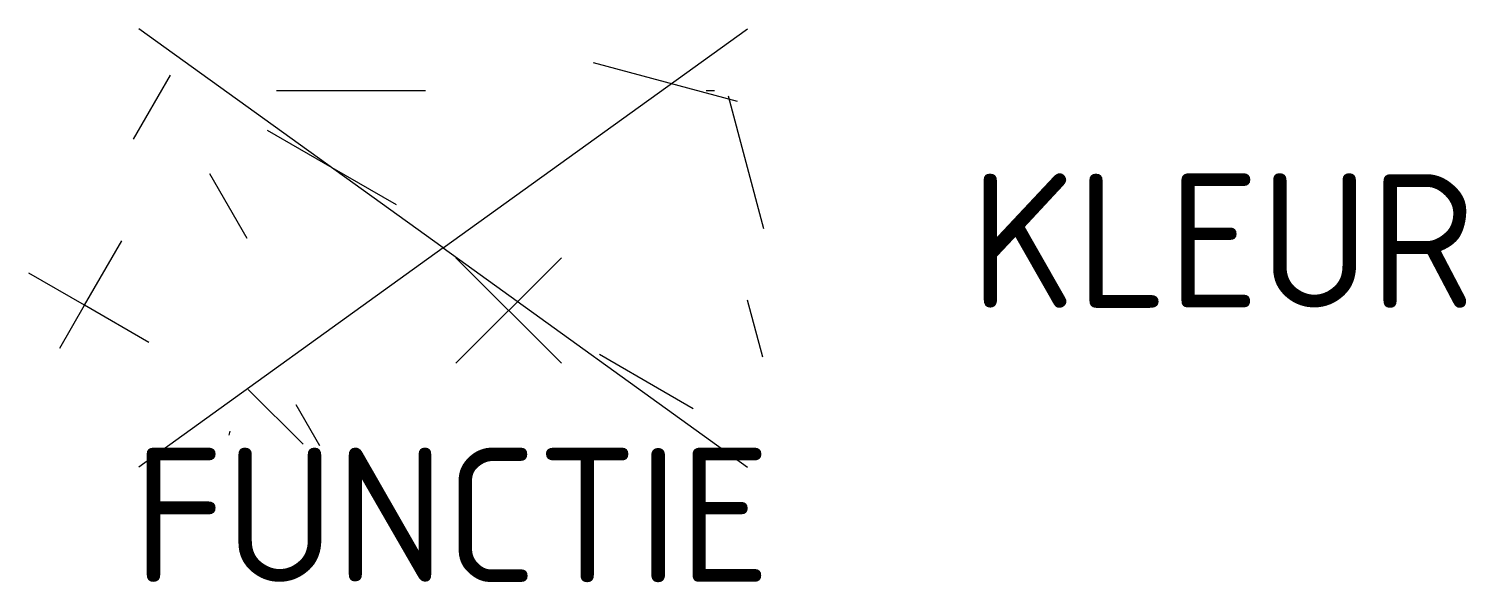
# Model space of a CAD drawing. Extents: x -5.3 to 14, y -4.6 to 2.8.
import ezdxf
from ezdxf.enums import TextEntityAlignment as Align

# ---------------------------------------------------------------- set-up
doc = ezdxf.new("R2010")
doc.units = 0
doc.styles.add('NLCS-ISO', font='NLCS-ISO.ttf')

msp = doc.modelspace()

# ---------------------------------------------------------------- linework, layer by layer
for p, q in [((0.227, -0.096), (-3.856, 2.844)), ((0.227, -0.096), (4.311, 2.844)), ((4.178, 1.869), (2.246, 2.387)), ((-3.928, 1.364), (-3.434, 2.221)), ((-2.012, 2.015), (-1.012, 2.015)), ((-1.012, 2.015), (-0.012, 2.015)), ((3.759, 2.015), (3.868, 2.015)), ((4.533, 0.159), (4.056, 1.939)), ((-1.263, 0.98), (-2.129, 1.48)), ((-0.397, 0.48), (-1.263, 0.98)), ((-2.406, 0.03), (-2.906, 0.896)), ((-4.588, -0.866), (-4.088, 0)), ((0.227, -0.096), (-3.856, -3.036)), ((0.227, -0.096), (4.311, -3.036)), ((0.399, -1.641), (1.814, -0.227)), ((1.814, -1.641), (0.399, -0.227)), ((-4.588, -0.866), (-5.336, -0.434)), ((-4.919, -1.439), (-4.588, -0.866)), ((-3.722, -1.366), (-4.588, -0.866)), ((4.521, -1.564), (4.315, -0.798)), ((3.191, -2.026), (2.325, -1.526)), ((-1.654, -2.73), (-2.39, -1.995)), ((3.583, -2.253), (3.191, -2.026)), ((-1.428, -2.75), (-1.746, -2.2)), ((-2.647, -2.606), (-2.634, -2.556))]:
    msp.add_line(p, q)

# ---------------------------------------------------------------- texts
at = {"style": 'NLCS-ISO'}
msp.add_attdef('KLEUR', text='', height=1.8, dxfattribs=at).set_placement((7.3, 0), align=Align.MIDDLE_LEFT)
at = {"style": 'NLCS-ISO', "flags": 1}
msp.add_attdef('FUNCTIE', text='', height=1.8, dxfattribs=at).set_placement((0.343, -3.681), align=Align.MIDDLE_CENTER)

doc.saveas('drawing.dxf')
